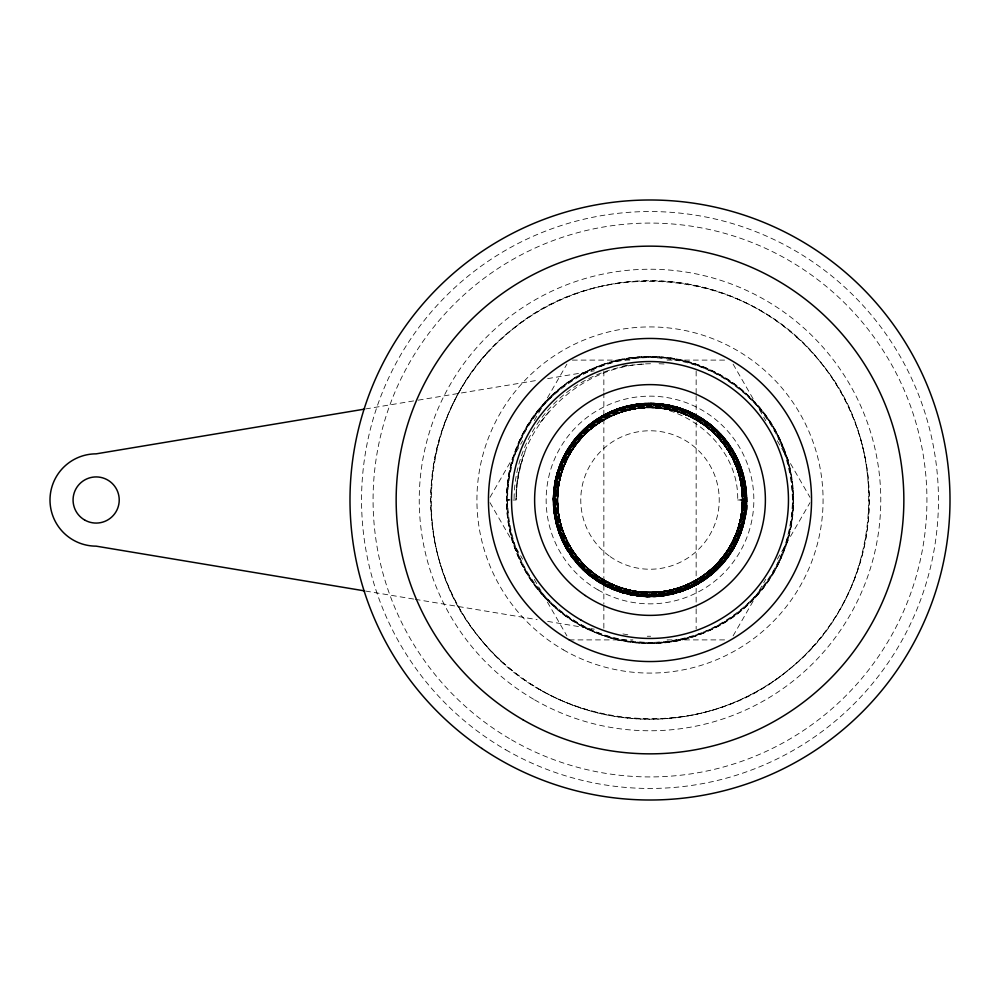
<?xml version="1.0" encoding="UTF-8"?>
<svg xmlns="http://www.w3.org/2000/svg" width="1000" height="1000" viewBox="0 0 1000 1000"><rect width="100%" height="100%" fill="white"/><g stroke="black" fill="none" stroke-linecap="round" stroke-linejoin="round"><path stroke-width="0.75" stroke-dasharray="5 3.75" d="M741.15 514.538A92.425 92.362 0.9 0 0 742.312 500L742.312 500A92.312 92.312 0 0 0 603.85 420.062A92.312 92.312 0 0 0 603.85 579.938A92.312 92.312 0 0 0 742.312 500C754.8 496.125 741.35 527.087 741.3 532.087C732.862 555.712 714.488 575.763 691.338 585.612C685.025 588.263 678.4 590.275 671.6 591.112A33.112 33.112 0 0 1 668.025 591.337L650.575 592.3A92.425 92.362 90 0 1 559.513 518.175A92.425 92.362 -10.8 0 1 557.688 500A92.425 92.362 5.1 0 1 558.15 490.8A92.425 92.362 86.7 0 1 650.025 407.65A92.425 92.362 -89.1 0 1 658.875 408.125L666.287 409.525A4.35 4.35 0 0 0 666.663 409.75C706 421.55 738.787 457.325 737.688 500L746.812 499.963M513.075 500L516.15 500C514.2 427.388 579.175 363.725 651.025 363.75M627.688 594.125A95.75 95.688 -69.7 0 1 616.337 590.675A97.362 97.3 -51.9 0 1 585.975 572.475L577.587 564.1A97.5 97.438 -23.8 0 1 559.388 533.713L555.95 522.375A97.463 97.4 4.3 0 1 553.6 492.925A96.525 96.463 42.9 0 1 579.188 434.275A97.287 97.225 60.6 0 1 602.325 415.988A95.612 95.55 67.5 0 1 618.5 408.688A97.387 97.325 88.7 0 1 653.475 403.488L665.263 404.65A97.25 97.188 -63.2 0 1 698.55 416.562L708.4 423.137A97.3 97.238 -35.1 0 1 732.125 449.325A95.487 95.425 -24.7 0 1 737.712 459.762A97.112 97.05 -6.9 0 1 746.287 494.012L746.287 505.838A97.263 97.2 21.2 0 1 737.7 540.112L732.125 550.538A97.2 97.137 49.3 0 1 713.012 572.962A96.35 96.287 -64 0 1 607.812 586.562A96.95 96.888 -46.3 0 1 583.675 569.788M516.4 491.788L516.15 500M510.075 499.913L507 500.012C504.087 401.337 614.675 327.413 704.737 367.875C797.038 402.95 822.987 533.438 751.125 601.15C683.4 673.012 552.9 647.05 517.837 554.738C477.35 464.65 551.287 354 650 356.938C748.737 354 822.663 464.663 782.188 554.75C747.1 647.087 616.575 673.05 548.825 601.163C476.95 533.425 502.912 402.9 595.237 367.825C685.325 327.337 795.987 401.262 793.062 499.988C795.987 598.7 685.35 672.638 595.275 632.163C502.962 597.087 477 466.6 548.862 398.875C616.587 327.025 747.05 352.987 782.125 445.288C822.588 535.35 748.675 645.95 649.987 643.025C551.287 645.95 477.375 535.325 517.837 445.25C552.913 352.925 683.438 326.975 751.175 398.85C823.037 466.587 797.075 597.1 704.75 632.188C614.675 672.663 503.95 598.725 506.925 500L508.787 499.925M516.712 487.688L518.4 475.475L522.35 459.538M525.05 451.763L520.037 467.413L517.013 483.575L516.013 499.975L513.812 499.925M733.512 539.312L736.012 533.5A91.8 91.737 20 0 0 740.6 517.863L741.525 512.275A93.287 93.238 4.3 0 0 739.85 478.475A91.4 91.337 -16.8 0 0 734.425 462.388A93.062 93 -23.8 0 0 719.163 438.612A91.55 91.5 -41.6 0 0 711.15 430.6A93.25 93.188 -52 0 0 682.1 413.188L671.237 409.888A93.3 93.25 -80 0 0 637.362 408.225L626.225 410.438A93.45 93.387 71.8 0 0 595.538 424.963L586.75 432.175A93.525 93.475 43.7 0 0 566.525 459.438A92.875 92.812 23.2 0 0 579.725 560.812A93.938 93.875 -40.8 0 0 601.337 579.3A92.037 91.975 -61.8 0 0 616.663 586.9A93.725 93.663 -68.8 0 0 644.45 592.962A92.2 92.137 -86.6 0 0 655.875 592.962A93.888 93.825 83 0 0 688.95 584.675L699.038 579.288A93.975 93.912 55 0 0 724.338 556.35L730.7 546.838A94.012 93.963 26.8 0 0 742.2 514.663L743.325 503.263A94.2 94.15 -1.3 0 0 738.3 469.438A92.513 92.45 -22.5 0 0 731.25 453.787A94.125 94.062 -29.4 0 0 713.538 431.388A93.438 93.387 -47.1 0 0 656.737 406.637A94.588 94.525 -85.7 0 0 628.188 408.9A92.65 92.6 73.2 0 0 611.875 414.4A94.35 94.288 66.2 0 0 587.775 429.875A92.812 92.75 48.4 0 0 579.65 438A94.525 94.475 38 0 0 562 467.45L558.65 478.45A94.575 94.513 10 0 0 556.975 512.788L559.212 524.087A94.712 94.65 -18.2 0 0 573.938 555.188L581.237 564.1A94.787 94.738 -46.3 0 0 608.888 584.6A94.113 94.05 -66.8 0 0 711.612 571.213M733.05 540.3L733.538 539.275A92.425 92.362 3 0 0 742.312 500A92.425 92.362 1.8 0 1 649.6 592.288M732.537 541.325L731.338 543.65M731.762 542.85L732.987 540.413A92.425 92.362 22.9 0 0 742.3 500.163L741.9 508.625A92.425 92.362 13 0 1 739.65 521.987A92.55 92.5 34.1 0 1 723.438 556.075A93.162 93.1 54.9 0 1 698.337 578.787A91.5 91.438 65.3 0 1 688.35 584.138A93.1 93.038 83.1 0 1 661.162 591.838A91.525 91.475 90 0 1 644.163 592.362A93.362 93.3 -68.8 0 1 611.275 584.113L601.25 578.763A93.413 93.35 -40.7 0 1 579.712 560.388M490.012 497.312L522.638 440.812M534.288 420.637L566.9 364.137M733.1 635.862L765.713 579.362M777.362 559.188L809.987 502.688M572.888 441.362L566.287 451.238A97.575 97.513 26.8 0 0 554.338 484.65L553.175 496.463A97.7 97.638 -1.3 0 0 558.387 531.55A95.913 95.85 -22.5 0 0 565.7 547.775A97.575 97.513 -29.4 0 0 584.05 571A96.8 96.737 -47.1 0 0 642.862 596.625M540.125 422.562L550.438 409.7M680.438 589.375L680.525 589.35A94.55 94.488 -64 0 1 608.375 584.9A95.188 95.138 -46.3 0 1 584.688 568.4A93.588 93.525 -39.4 0 1 573.263 555.312A95.463 95.4 -18.2 0 1 558.438 523.987L556.175 512.6A95.4 95.35 9.9 0 1 557.875 477.962A93.787 93.725 20.3 0 1 561.25 466.85A95.4 95.337 38.1 0 1 575.375 441.575A93.763 93.7 45 0 1 587.3 428.888A95.625 95.562 66.2 0 1 617.1 411.037L628.225 407.65A95.675 95.625 -85.7 0 1 657.138 405.35A94.862 94.8 -47.1 0 1 714.762 430.5M737.712 499.988L746.213 499.913M668.863 594.987L674.65 593.638A97.688 97.625 71.8 0 0 706.7 578.475A95.787 95.725 50.6 0 0 720.088 566.775A97.463 97.4 43.7 0 0 736.963 542.513A96.8 96.737 26 0 0 723.263 436.788A97.625 97.562 -40.7 0 0 700.788 417.55L690.325 411.95A97.662 97.6 -68.8 0 0 655.913 403.338L644.038 403.325A97.5 97.438 83.1 0 0 609.65 411.938A95.85 95.8 65.3 0 0 599.175 417.537A97.662 97.6 54.9 0 0 572.888 441.362M631.175 405.125L625.312 406.6A97.4 97.338 71.8 0 0 593.337 421.737L584.175 429.25A97.438 97.375 43.7 0 0 563.112 457.65A96.65 96.587 23.2 0 0 576.838 563.162M365.55 408.95L416.725 400.412M418.225 400.163L537.125 380.35M547.663 378.6L594.312 370.825M622.913 366.05L628.925 365.05M631.087 405.262L637.025 404.15A97.463 97.4 -80.1 0 1 672.412 405.887A95.775 95.712 -69.7 0 1 683.763 409.325A97.413 97.35 -51.9 0 1 714.137 427.537L722.525 435.925A97.587 97.525 -23.8 0 1 740.738 466.337L744.188 477.688A97.587 97.525 4.3 0 1 746.538 507.175A96.7 96.638 42.9 0 1 720.9 565.925A97.5 97.438 60.6 0 1 697.7 584.263A95.85 95.787 67.5 0 1 681.5 591.575A97.65 97.587 88.7 0 1 646.425 596.788L634.6 595.625A97.55 97.487 -63.2 0 1 601.2 583.675L591.325 577.075M507.438 500.037L507.675 499.95M647.288 636.25L650.65 636.25M643.925 364.113L636.737 364.625A135.963 135.938 82.7 0 0 514.075 499.925M651.725 592.288L659.212 591.85A92.425 92.362 31.4 0 0 731.513 543.362M508.625 499.938L509.538 499.925M572.337 360.1L632.913 360.1M667.087 360.1L727.663 360.1M569.225 639.9L632.913 639.9M667.087 639.9L727.663 639.9M632.188 409.375A92.425 92.362 75.5 0 0 557.725 500L558.125 508.888A92.425 92.362 -6.4 0 0 649.837 592.3A92.425 92.362 -7.2 0 1 558.088 508.862A92.425 92.362 -0.8 0 1 557.688 499.95A92.425 92.362 0.8 0 1 650 407.7L658.863 408.125A92.425 92.362 -81.2 0 1 742.288 499.837L743.575 499.837M744.013 499.85L744.837 499.862M651.725 407.713L659.2 408.15M659.075 363.75L664.887 364M745.888 499.9L746.413 499.925M365.55 591.05L413.713 599.075M415.213 599.325L537.125 619.65M547.663 621.4L594.312 629.175M622.913 633.95L628.925 634.95M627.587 594.212L616.225 590.775A97.613 97.55 -51.9 0 1 585.812 572.537A95.875 95.812 -41.6 0 1 577.425 564.15M571.475 556.788L579.012 565.975A97.7 97.638 -46.3 0 0 607.5 587.1A96.875 96.812 -66.8 0 0 713.25 573.35M733.1 364.137L765.713 420.637M777.362 440.812L809.987 497.312M490.012 502.688L522.638 559.188M534.288 579.362L566.9 635.862M745.55 487.1L743.238 475.5A97.238 97.175 -18.2 0 0 728.138 443.587A95.35 95.288 -39.4 0 0 716.5 430.262A97 96.938 -46.3 0 0 692.35 413.462A96.35 96.287 -64 0 0 587.225 427.038A97.025 96.962 49.3 0 0 568.138 449.438L562.575 459.837A97 96.938 21.2 0 0 554.012 494.012A95.125 95.062 0 0 0 554.562 511.675A96.775 96.713 -6.9 0 0 562.562 539.938A95.125 95.062 -24.7 0 0 568.112 550.337A96.875 96.812 -35.1 0 0 591.75 576.4L601.538 582.962A96.75 96.688 -63.2 0 0 634.663 594.8L646.388 595.95A96.812 96.75 88.7 0 0 681.15 590.788A95 94.938 67.5 0 0 697.212 583.55A96.625 96.562 60.6 0 0 720.212 565.375A95.812 95.75 40 0 0 745.575 507.175A96.65 96.587 4.3 0 0 743.275 477.975L739.862 466.737A96.613 96.55 -23.8 0 0 721.825 436.637A94.725 94.675 -45 0 0 709 424.575A96.4 96.337 -51.9 0 0 683.462 410.312A94.763 94.7 -69.7 0 0 672.237 406.9A96.412 96.35 -80.1 0 0 637.238 405.188L625.725 407.475A96.487 96.425 71.8 0 0 594.062 422.45A94.6 94.537 50.6 0 0 580.837 434A96.225 96.163 43.7 0 0 564.188 457.962M745.088 486.987L742.788 475.438A96.775 96.713 -18.2 0 0 727.738 443.663L720.275 434.562A96.825 96.762 -46.3 0 0 692.05 413.625A96.088 96.025 -66.8 0 0 587.175 427.275M555.625 518.862L554.663 513.038A96.938 96.875 9.9 0 1 556.388 477.85A95.225 95.162 20.3 0 1 559.812 466.562A96.812 96.75 38.1 0 1 577.913 436.375L586.25 428.038A96.925 96.862 66.2 0 1 616.45 409.938L627.725 406.525A96.862 96.8 -85.7 0 1 656.988 404.188A95.925 95.862 -47.1 0 1 715.263 429.613M553.987 513.05L556.3 524.712A97.688 97.625 -18.2 0 0 571.487 556.788M742.312 499.837L742.138 494.162A92.35 92.287 -7 0 0 728.575 451.4A93.287 93.225 -35.1 0 0 705.85 426.325L696.425 420.012A93.15 93.088 -63.1 0 0 664.525 408.612A91.538 91.487 -81 0 0 653.225 407.5A93.375 93.312 88.7 0 0 619.7 412.488A91.688 91.625 67.5 0 0 604.188 419.475A93.312 93.263 60.6 0 0 581.975 437.025A92.65 92.587 42.9 0 0 557.463 493.325A93.588 93.537 4.3 0 0 559.688 521.6L562.987 532.5A93.7 93.637 -23.8 0 0 580.487 561.688A91.95 91.888 -45 0 0 592.925 573.387A93.625 93.562 -51.9 0 0 617.737 587.238A92.088 92.037 -69.7 0 0 628.65 590.562A93.775 93.713 -80.1 0 0 662.688 592.225L673.888 590A93.975 93.912 71.8 0 0 704.725 575.4A92.212 92.15 50.6 0 0 717.613 564.15A93.413 93.35 43.7 0 0 720.65 438.862A94.237 94.175 -40.7 0 0 698.925 420.325L688.812 414.925A94.338 94.275 -68.8 0 0 655.575 406.6A92.575 92.513 -90 0 0 638.387 407.125A94.237 94.175 83.1 0 0 610.862 414.925A92.688 92.625 65.3 0 0 600.737 420.325A94.462 94.4 54.9 0 0 575.312 443.375L568.925 452.925A94.45 94.4 26.8 0 0 557.362 485.275L556.237 496.712A94.637 94.575 -1.3 0 0 561.287 530.7A92.938 92.888 -22.5 0 0 568.375 546.425A94.588 94.525 -29.4 0 0 586.163 568.938A93.9 93.837 -47.1 0 0 643.213 593.787A94.85 94.787 -85.7 0 0 671.875 591.525L682.925 588.188A94.95 94.887 66.2 0 0 712.5 570.45L720.675 562.288A94.862 94.8 38.1 0 0 738.4 532.712A93.312 93.25 20.3 0 0 741.762 521.65A95.013 94.95 9.9 0 0 743.45 487.163L741.188 475.812A95.213 95.15 -18.2 0 0 726.4 444.575A93.425 93.362 -39.4 0 0 715 431.512A94.612 94.55 -46.3 0 0 588.1 428.425A95.438 95.375 49.3 0 0 569.325 450.438L563.85 460.675A95.538 95.475 21.2 0 0 555.425 494.325L555.413 505.95A95.425 95.363 -6.9 0 0 563.85 539.6A93.837 93.775 -24.7 0 0 569.325 549.862A95.638 95.575 -35.1 0 0 592.65 575.6L602.325 582.062A95.612 95.55 -63.2 0 0 635.062 593.775L646.65 594.913A95.8 95.738 88.7 0 0 681.05 589.8A94.062 94.012 67.5 0 0 696.963 582.625A95.725 95.662 60.6 0 0 719.75 564.625A95.025 94.963 42.9 0 0 744.9 506.887M696.15 371.012L696.15 394.325M696.15 395.875L696.15 607.238M696.15 608.787L696.15 628.987M603.85 371.012L603.85 391.213M603.85 392.762L603.85 604.125M603.85 605.675L603.85 628.987M487.275 352.875A219.387 219.387 0 0 0 480 638.413C551.862 731.025 699.262 746.1 788.413 670.013C881.012 598.125 896.112 450.75 820.013 361.587C748.125 268.988 600.75 253.888 511.587 329.988C418.988 401.875 403.888 549.25 479.988 638.413A217.537 217.537 0 0 0 503.088 662.738M487.262 353.088A217.537 217.537 0 0 1 511.587 329.988A219.412 219.412 0 0 1 796.95 337.225M796.912 337.262A217.587 217.587 0 0 1 820.013 361.587A219.412 219.412 0 0 1 812.775 646.95M812.738 646.912A217.562 217.562 0 0 1 788.413 670.013A219.412 219.412 0 0 1 503.05 662.775M631.938 409.288A92.425 92.362 79.9 0 1 741.625 487.775A92.425 92.362 79.9 0 1 656.2 592.137A92.425 92.362 79.9 0 1 557.688 499.988A92.425 92.362 88.7 0 1 650 407.638A92.425 92.362 -86.6 0 1 741.825 490.825A92.425 92.362 -5.1 0 1 668.15 590.5A92.425 92.362 25.8 0 0 735.362 535.188M744.925 506.887A95.975 95.913 4.3 0 0 742.613 477.9L739.225 466.712A96.05 95.988 -23.8 0 0 721.287 436.8L713.037 428.525A95.962 95.9 -51.9 0 0 683.112 410.6A94.388 94.325 -69.7 0 0 671.925 407.2A96.088 96.025 -80.1 0 0 637.038 405.487L625.562 407.762A96.275 96.213 71.8 0 0 593.975 422.725A94.462 94.4 50.6 0 0 580.763 434.25A96.137 96.075 43.7 0 0 564.125 458.188M564.15 458.15A95.575 95.512 26 0 0 577.675 562.513A96.45 96.388 -40.7 0 0 599.888 581.512L610.225 587.05A96.538 96.475 -68.8 0 0 644.237 595.562L655.975 595.575A96.4 96.337 83.1 0 0 689.987 587.05A94.8 94.738 65.3 0 0 700.337 581.525A96.6 96.55 54.9 0 0 726.338 557.95L732.875 548.175A96.575 96.512 26.8 0 0 744.7 515.112L745.85 503.413A96.737 96.675 -1.3 0 0 740.688 468.675M740.688 468.675A94.975 94.925 -22.5 0 0 733.45 452.612A96.65 96.587 -29.4 0 0 715.275 429.6M583.675 569.788A95.262 95.2 -39.4 0 1 572.038 556.475A97.1 97.037 -18.2 0 1 556.962 524.612L554.675 512.863A96.925 96.862 9.9 0 1 556.413 477.675M627.55 594.212A97.525 97.463 -80 0 0 663 595.95L674.7 593.55A97.613 97.55 71.8 0 0 706.737 578.387M736.988 542.438A97.438 97.375 43.7 0 1 720.113 566.7M642.862 596.65A97.713 97.65 -85.7 0 0 672.375 594.288L683.75 590.85A97.725 97.662 66.2 0 0 714.2 572.6L722.613 564.2A97.575 97.513 38.1 0 0 740.837 533.775A95.938 95.875 20.3 0 0 744.3 522.4A97.638 97.575 9.9 0 0 746.038 486.962L743.713 475.3A97.775 97.713 -18.2 0 0 728.525 443.212A95.887 95.825 -39.4 0 0 716.825 429.812A97.562 97.5 -46.3 0 0 692.537 412.925A96.9 96.838 -64 0 0 586.763 426.65M586.737 426.613A97.688 97.625 49.3 0 0 567.525 449.137L561.925 459.613A97.713 97.65 21.2 0 0 553.3 494.038A95.838 95.775 0 0 0 553.85 511.838A97.513 97.45 -6.9 0 0 561.912 540.312A95.862 95.8 -24.7 0 0 567.5 550.788A97.65 97.587 -35.1 0 0 591.325 577.075M625.388 406.463A97.562 97.5 71.8 0 0 593.375 421.613A95.675 95.612 50.6 0 0 580 433.288A97.338 97.275 43.7 0 0 563.15 457.525A96.638 96.575 26 0 0 576.838 563.013M576.8 563.05A97.4 97.338 -40.7 0 0 599.263 582.188L609.7 587.775A97.387 97.325 -68.8 0 0 644.013 596.375A95.512 95.45 -90 0 0 661.75 595.825A97.175 97.112 83.1 0 0 690.125 587.788A95.525 95.463 65.3 0 0 700.562 582.225A97.287 97.225 54.9 0 0 726.75 558.488L733.337 548.65A97.175 97.112 26.8 0 0 745.225 515.375L746.388 503.612A97.25 97.188 -1.3 0 0 741.2 468.688A95.438 95.375 -22.5 0 0 733.925 452.537A97.075 97.013 -29.4 0 0 715.675 429.438A96.275 96.213 -50 0 0 657.188 403.95A97.125 97.062 -85.7 0 0 627.85 406.275L616.538 409.7A97.1 97.037 66.2 0 0 586.287 427.825A95.213 95.162 45 0 0 574.175 440.712A96.9 96.838 38.1 0 0 559.837 466.388M556.975 524.425A97.013 96.95 -18.2 0 0 572.05 556.263A95.125 95.062 -39.4 0 0 583.65 569.55A96.762 96.7 -46.3 0 0 607.75 586.312A96.037 95.975 -64 0 0 712.575 572.725M712.6 572.75A96.762 96.7 49.3 0 0 731.625 550.438L737.175 540.062A96.737 96.675 21.2 0 0 745.713 505.988A94.862 94.8 0 0 0 745.175 488.375A96.5 96.438 -6.9 0 0 737.188 460.188A94.85 94.787 -24.7 0 0 731.663 449.825A96.6 96.538 -35.1 0 0 708.088 423.825L698.325 417.3A96.463 96.4 -63.2 0 0 665.3 405.487L653.612 404.338A96.512 96.45 88.7 0 0 618.962 409.487A94.7 94.65 67.5 0 0 602.938 416.712A96.325 96.263 60.6 0 0 580.013 434.812A95.5 95.438 42.9 0 0 554.738 492.837A96.337 96.275 4.3 0 0 557.038 521.938L560.425 533.15A96.287 96.225 -23.8 0 0 578.413 563.15A94.412 94.35 -45 0 0 591.188 575.163A96.075 96.013 -51.9 0 0 616.638 589.375A94.438 94.388 -69.7 0 0 627.825 592.775A96.088 96.025 -80.1 0 0 662.712 594.487L674.175 592.212A96.15 96.088 71.8 0 0 705.725 577.275A94.262 94.213 50.6 0 0 718.9 565.775A95.887 95.825 43.7 0 0 735.5 541.9A95.138 95.087 26 0 0 722.05 438.05M722.087 438.025A95.838 95.775 -40.7 0 0 699.975 419.175L689.7 413.688A95.8 95.738 -68.8 0 0 655.962 405.225A93.925 93.863 -90 0 0 638.513 405.763A95.55 95.487 83.1 0 0 610.612 413.663A93.9 93.85 65.3 0 0 600.35 419.15A95.625 95.562 54.9 0 0 574.625 442.475L568.15 452.137A95.475 95.412 26.8 0 0 556.462 484.825L555.325 496.388A95.512 95.45 -1.3 0 0 560.425 530.688A93.713 93.65 -22.5 0 0 567.562 546.538A95.312 95.25 -29.4 0 0 585.487 569.225A94.475 94.412 -47.1 0 0 642.887 594.225A95.288 95.225 -85.7 0 0 671.675 591.962L682.763 588.6A95.225 95.162 66.2 0 0 712.425 570.812A93.362 93.312 45 0 0 724.312 558.188A95 94.938 38.1 0 0 738.363 533.013A93.387 93.325 20.3 0 0 741.725 521.95A95 94.938 9.9 0 0 743.425 487.463L741.175 476.125A95.05 94.987 -18.2 0 0 726.413 444.938A93.188 93.125 -39.4 0 0 715.037 431.912A94.775 94.712 -46.3 0 0 691.438 415.5A94.025 93.963 -64 0 0 588.8 428.787A94.688 94.625 49.3 0 0 570.163 450.6L564.725 460.75A94.637 94.575 21.2 0 0 556.375 494.087A92.788 92.725 0 0 0 556.9 511.325A94.388 94.325 -6.9 0 0 564.712 538.888A92.762 92.7 -24.7 0 0 570.125 549.025A94.45 94.388 -35.1 0 0 593.162 574.438L602.712 580.825A94.288 94.225 -63.2 0 0 635 592.362L646.413 593.488A94.312 94.25 88.7 0 0 680.288 588.45A92.537 92.475 67.5 0 0 695.938 581.4A94.113 94.05 60.6 0 0 718.325 563.713A93.275 93.212 42.9 0 0 743.025 507.038A94.062 94 4.3 0 0 740.775 478.625L737.463 467.688A94 93.938 -23.8 0 0 719.912 438.4A92.163 92.1 -45 0 0 707.438 426.662A93.763 93.713 -51.9 0 0 682.6 412.788A92.175 92.112 -69.7 0 0 671.675 409.475A93.763 93.7 -80.1 0 0 637.638 407.8L626.45 410.025A93.8 93.737 71.8 0 0 595.675 424.588A91.95 91.9 50.6 0 0 582.812 435.812A93.525 93.462 43.7 0 0 566.625 459.1M579.738 560.363A92.775 92.713 26 0 1 566.65 459.113M739.625 521.975A92.425 92.362 88.4 0 1 650 592.337A92.425 92.362 -84.9 0 1 640.8 591.85A92.425 92.362 -3.3 0 1 557.65 499.975A92.425 92.362 87.3 0 1 650.1 407.638A92.425 92.362 87.3 0 1 742.45 500.05A92.425 92.362 5.1 0 1 742.087 509.212M667.85 590.55A92.425 92.362 -2.2 0 1 557.625 499.988A92.425 92.362 -1.6 0 0 559.438 517.85A92.425 92.362 -12.7 0 0 650.55 592.275M742.038 491.213A92.425 92.362 75.5 0 1 667.975 590.737M742.075 491A92.425 92.362 -7.2 0 0 650.325 407.562A92.425 92.362 1.8 0 0 557.5 499.462M741.975 509.35A92.425 92.362 86.7 0 1 650.125 592.5A92.425 92.362 87.3 0 0 742.45 500.05M557.45 500.087A92.425 92.362 0.9 0 1 631.512 409.462M740.5 481.825A92.425 92.362 -10.1 0 1 659.013 591.925A92.425 92.362 -10.1 0 1 557.463 500.025A92.425 92.362 -5.1 0 0 557.938 509.175M741.912 508.875A92.425 92.362 8.8 0 1 650.163 592.288A92.425 92.362 12 0 0 741.188 514.538M557.938 490.962A92.425 92.362 8.8 0 1 649.7 407.55M649.837 592.5A92.425 92.362 -86.6 0 1 558.013 509.312M658.888 591.85A92.425 92.362 -14.5 0 1 559.375 517.812A92.425 92.362 -0.9 0 1 641.363 408.038A92.425 92.362 -0.9 0 1 742.537 500.425M641.2 407.962A92.425 92.362 -14.5 0 1 740.713 481.987M659.35 408.025A92.425 92.362 -3.3 0 1 742.5 499.875M742.35 500A92.425 92.362 3.4 0 1 659.175 591.825A92.425 92.362 84.9 0 1 559.5 518.15M557.5 499.837A92.425 92.362 3.4 0 1 640.688 408.013M640.863 407.925A92.425 92.362 84.9 0 1 740.588 481.65M649.987 592.55A92.425 92.362 -89.1 0 1 641.112 592.112M640.962 592.062A92.425 92.362 -81.2 0 1 557.55 500.3M650.013 407.45A92.425 92.362 -84.9 0 1 659.212 407.912M659.675 408.113A92.425 92.362 -1.6 0 1 742.537 500.2M740.562 482.15A92.425 92.362 16.1 0 1 738.288 526.962M741.875 491.112A92.425 92.362 21.6 0 1 735.225 535.487M631.812 409.425A92.425 92.362 79.2 0 1 736.038 533.513M733.538 539.325A92.425 92.362 26.2 0 1 650 592.288L641.137 591.875A92.425 92.362 -82.9 0 1 557.712 500.163M711.65 571.263A95.188 95.125 49.2 0 0 730.35 549.312A93.25 93.2 28.2 0 0 738.037 533.787A94.95 94.9 21.2 0 0 744.175 505.637A93.413 93.35 3.4 0 0 744.188 494.075A95.125 95.062 -7 0 0 735.788 460.55L730.337 450.337A95.2 95.138 -35 0 0 707.1 424.712L697.463 418.263A95.237 95.175 -63.2 0 0 664.862 406.613L653.325 405.475A95.412 95.35 88.7 0 0 619.062 410.575A93.688 93.637 67.5 0 0 603.212 417.713A95.312 95.262 60.6 0 0 580.525 435.637A94.625 94.562 42.9 0 0 555.475 493.15A95.763 95.7 4.3 0 0 557.762 522.062A93.8 93.75 -16.8 0 0 563.337 538.575A95.512 95.45 -23.8 0 0 579 562.975A93.963 93.9 -41.6 0 0 587.212 571.2A95.688 95.625 -52 0 0 617.025 589.062L628.175 592.45A95.725 95.662 -80 0 0 662.925 594.163L674.362 591.888A95.85 95.787 71.8 0 0 705.837 576.987L714.85 569.6A95.925 95.862 43.7 0 0 735.588 541.625A95.213 95.15 23.2 0 0 722.05 437.7A96.275 96.213 -40.8 0 0 699.9 418.75A94.312 94.262 -61.8 0 0 684.2 410.962A96.037 95.975 -68.8 0 0 655.725 404.75A94.462 94.4 -86.6 0 0 644.025 404.75A96.188 96.125 83 0 0 610.138 413.237L599.812 418.75A96.25 96.188 55 0 0 573.9 442.25L567.388 451.987A96.275 96.213 26.8 0 0 555.6 484.95L554.45 496.613A96.438 96.375 -1.3 0 0 559.6 531.237A94.688 94.625 -22.5 0 0 566.812 547.263A96.325 96.263 -29.4 0 0 584.938 570.188A95.6 95.55 -47.1 0 0 643.05 595.5A96.75 96.688 -85.7 0 0 672.25 593.188A94.763 94.7 73.2 0 0 688.938 587.562A96.475 96.412 66.2 0 0 713.587 571.737A94.9 94.838 48.4 0 0 721.9 563.438A96.638 96.575 38 0 0 739.938 533.325L743.35 522.075A96.662 96.6 10 0 0 745.075 486.987M568.05 449.625A97.137 97.075 49.2 0 1 587.125 427.225M568.05 449.625A95.138 95.075 28.2 0 0 560.2 465.462A96.862 96.8 21.2 0 0 553.938 494.188A95.275 95.213 3.4 0 0 553.938 505.988A97 96.938 -7 0 0 562.5 540.163L568.05 550.575A97.05 96.988 -35 0 0 591.737 576.7L601.562 583.275A97.05 96.988 -63.2 0 0 634.788 595.15L646.55 596.312A97.2 97.137 88.7 0 0 681.45 591.112A95.425 95.363 67.5 0 0 697.588 583.85A97.075 97.013 60.6 0 0 720.7 565.588A96.325 96.263 42.9 0 0 746.2 507.038A97.463 97.4 4.3 0 0 743.875 477.625A95.438 95.375 -16.8 0 0 738.2 460.812A97.163 97.1 -23.8 0 0 722.275 436A95.562 95.5 -41.6 0 0 713.913 427.625A97.312 97.25 -52 0 0 683.6 409.462L672.262 406.025A97.312 97.25 -80 0 0 636.938 404.288M576.788 563.2A97.675 97.613 -40.8 0 0 599.312 582.375A95.662 95.6 -61.8 0 0 615.237 590.275A97.387 97.325 -68.8 0 0 644.112 596.575A95.775 95.725 -86.6 0 0 655.975 596.575A97.513 97.45 83 0 0 690.325 587.962L700.8 582.375A97.537 97.475 55 0 0 727.05 558.575L733.65 548.713A97.513 97.45 26.8 0 0 745.588 515.325L746.75 503.512A97.638 97.575 -1.3 0 0 741.538 468.45A95.85 95.787 -22.5 0 0 734.237 452.238A97.487 97.425 -29.4 0 0 715.9 429.038A96.713 96.65 -47.1 0 0 657.113 403.425A97.837 97.775 -85.7 0 0 627.587 405.763A95.787 95.738 73.2 0 0 610.712 411.45A97.513 97.45 66.2 0 0 585.812 427.438A95.9 95.838 48.4 0 0 577.413 435.838A97.638 97.575 38 0 0 559.188 466.25L555.725 477.612A97.613 97.55 10 0 0 553.987 513.05M713.288 573.387A97.875 97.812 49.2 0 0 732.513 550.825A95.838 95.787 28.2 0 0 740.425 534.862A97.562 97.5 21.2 0 0 746.737 505.938A95.938 95.875 3.4 0 0 746.737 494.062A97.662 97.6 -7 0 0 738.112 459.65L732.525 449.175A97.662 97.6 -35 0 0 708.688 422.887L698.8 416.275A97.613 97.55 -63.2 0 0 665.387 404.325L653.562 403.162A97.725 97.662 88.7 0 0 618.475 408.375A95.913 95.85 67.5 0 0 602.25 415.688A97.55 97.487 60.6 0 0 579.025 434.025A96.75 96.688 42.9 0 0 553.413 492.837A97.85 97.788 4.3 0 0 555.75 522.375A95.8 95.738 -16.8 0 0 561.438 539.25A97.5 97.438 -23.8 0 0 577.425 564.15M723.3 436.85A97.537 97.475 -40.7 0 0 700.8 417.675L690.35 412.075A97.55 97.487 -68.8 0 0 655.975 403.475A95.662 95.6 -90 0 0 638.212 404.012A97.338 97.275 83.1 0 0 609.788 412.062A95.688 95.625 65.3 0 0 599.338 417.65A97.463 97.4 54.9 0 0 573.1 441.425L566.512 451.275A97.35 97.287 26.8 0 0 554.6 484.613L553.438 496.4A97.438 97.375 -1.3 0 0 558.638 531.388A95.625 95.562 -22.5 0 0 565.925 547.562A97.263 97.2 -29.4 0 0 584.212 570.712A96.475 96.412 -50 0 0 642.812 596.25A97.325 97.263 -85.7 0 0 672.212 593.925L683.55 590.5A97.312 97.25 66.2 0 0 713.863 572.325A95.425 95.375 45 0 0 726.012 559.412A97.112 97.05 38.1 0 0 740.375 533.675A95.475 95.425 20.3 0 0 743.812 522.362A97.15 97.088 9.9 0 0 745.55 487.1M577.65 562.225A96.188 96.125 -40.7 0 0 599.837 581.125L610.15 586.65A96.163 96.1 -68.8 0 0 644.025 595.138A94.275 94.225 -90 0 0 661.538 594.6A95.913 95.85 83.1 0 0 689.55 586.663A94.262 94.213 65.3 0 0 699.85 581.163A96 95.938 54.9 0 0 725.688 557.737L732.175 548.038A95.85 95.787 26.8 0 0 743.9 515.225L745.05 503.612A95.887 95.838 -1.3 0 0 739.925 469.175A94.087 94.025 -22.5 0 0 732.763 453.263A95.7 95.638 -29.4 0 0 714.762 430.487M540.388 689.862A219.225 219.225 0 0 0 869.225 500A219.225 219.225 0 0 0 540.388 310.138A219.225 219.225 0 0 0 540.388 689.862M563.45 649.887A173.075 173.075 0 0 0 823.075 500A173.075 173.075 0 0 0 563.462 350.112A173.075 173.075 0 0 0 563.45 649.887M605.675 580.988A92.425 92.362 -2.7 0 0 742.387 497.75A92.425 92.362 -2.7 0 0 601.912 421.05A92.425 92.362 -2.7 0 0 605.675 580.988M641.112 408.088A92.425 92.362 82.8 0 0 557.7 499.837A92.425 92.362 82.8 0 1 641.112 408.088M659.025 592.075A92.425 92.362 82.8 0 0 742.438 500.337A92.425 92.362 82.8 0 1 659.013 592.075M600.55 577.95A92.425 92.362 2.3 0 0 742.35 503.7A92.425 92.362 2.3 0 0 607.1 418.1A92.425 92.362 2.3 0 0 600.55 577.95M505.775 749.812A288.463 288.463 0 0 0 938.462 500A288.463 288.463 0 0 0 505.775 250.188A288.463 288.463 0 0 0 505.775 749.812M534.612 699.85A230.775 230.775 0 0 0 880.775 500A230.775 230.775 0 0 0 534.612 300.15A230.775 230.775 0 0 0 534.612 699.85M598.075 589.938A103.85 103.85 0 0 0 753.85 500A103.85 103.85 0 0 0 598.075 410.062A103.85 103.85 0 0 0 598.075 589.938M610.138 556.6A69.225 69.225 0 0 0 718.95 506.225A69.225 69.225 0 0 0 620.913 437.175A69.225 69.225 0 0 0 610.138 556.6M511.538 739.825A276.925 276.925 0 0 0 926.925 500A276.925 276.925 0 0 0 511.538 260.175A276.925 276.925 0 0 0 511.538 739.825"/><path stroke-width="1.5" d="M364.05 409.2L96.15 453.85A46.15 46.15 0 0 0 50 500A46.15 46.15 0 0 0 96.15 546.15L364.05 590.8M84.612 519.987A23.075 23.075 0 0 0 119.225 500A23.075 23.075 0 0 0 84.612 480.012A23.075 23.075 0 0 0 84.612 519.987M523.075 719.837A253.85 253.85 0 0 0 903.85 500A253.85 253.85 0 0 0 523.075 280.163A253.85 253.85 0 0 0 523.075 719.837M481.85 748.45A300 300 0 0 0 949.237 521.4A300 300 0 0 0 518.913 230.15A300 300 0 0 0 481.85 748.45M569.225 639.9A161.537 161.537 0 0 0 811.538 500A161.537 161.537 0 0 0 569.225 360.1A161.537 161.537 0 0 0 569.225 639.9M580.775 619.913A138.463 138.463 0 0 0 788.462 500A138.463 138.463 0 0 0 580.775 380.087A138.463 138.463 0 0 0 580.775 619.913M585.325 595.55A115.388 115.388 0 0 0 765.088 508.237A115.388 115.388 0 0 0 599.587 396.213A115.388 115.388 0 0 0 585.325 595.55"/></g></svg>
